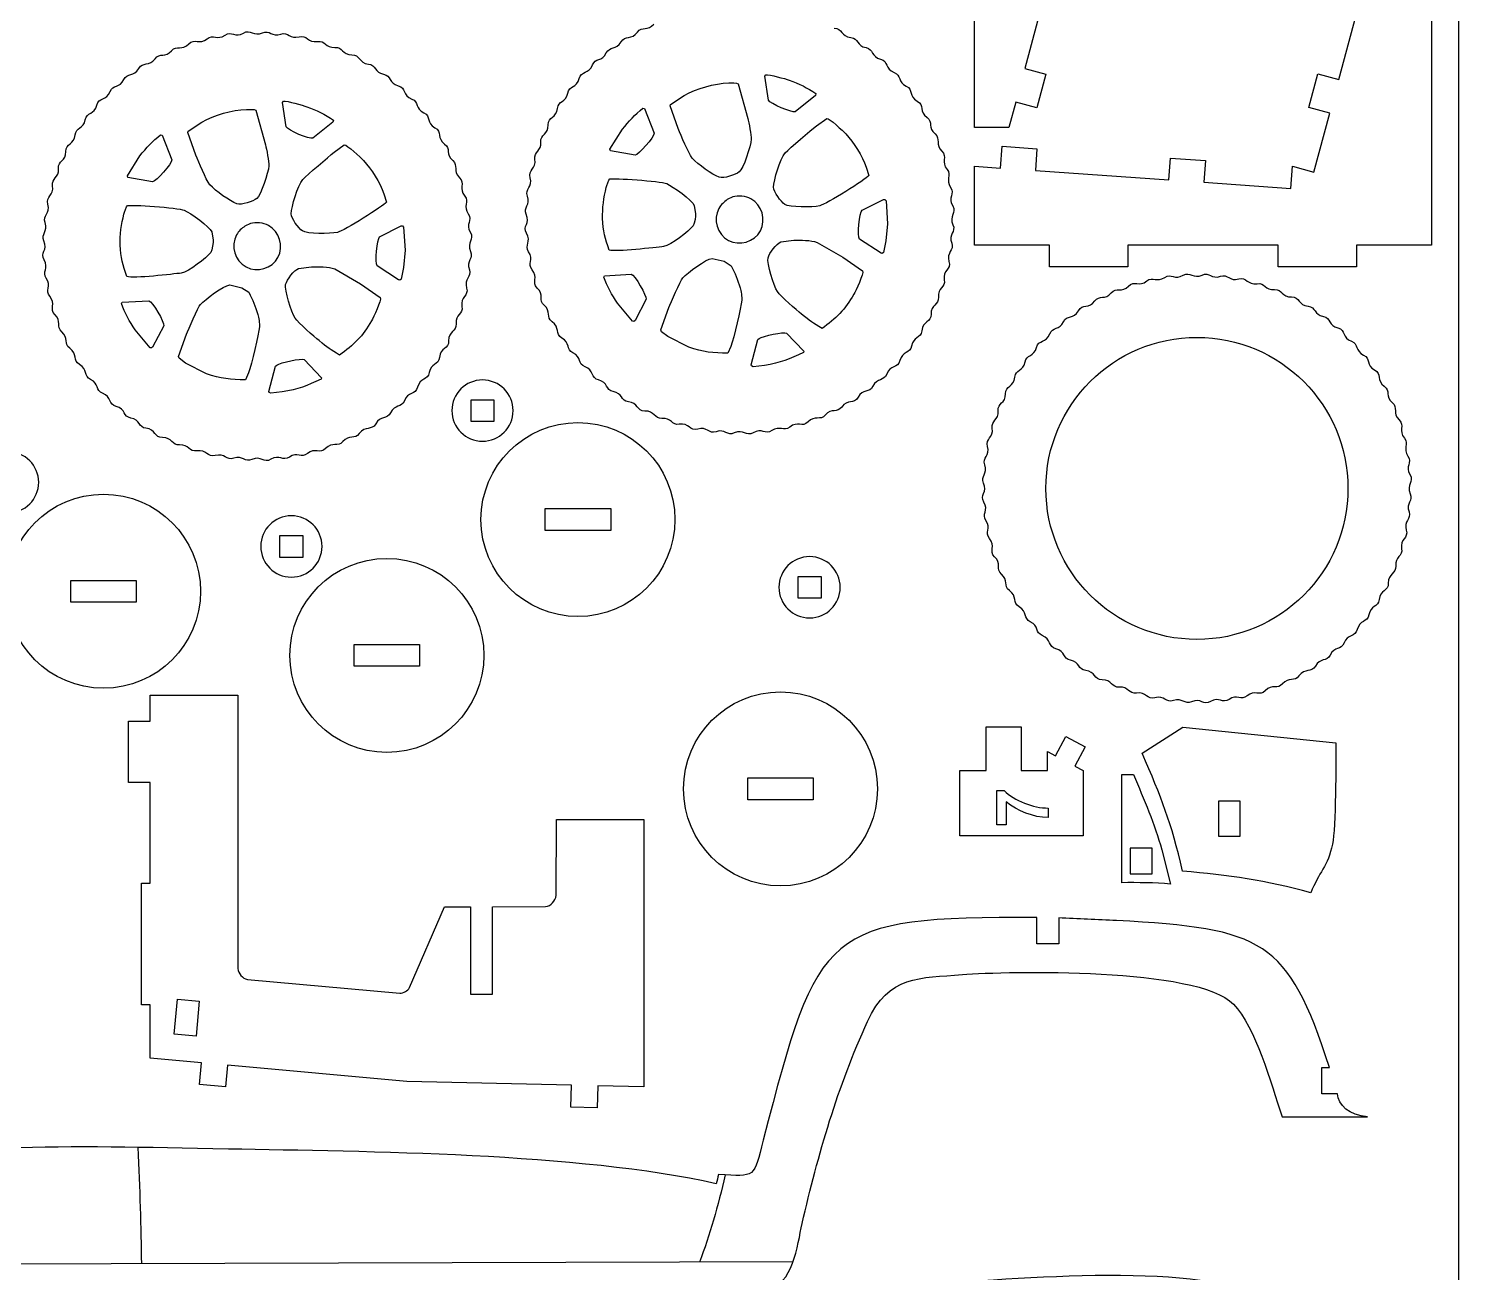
# Model space of a CAD drawing. Extents: x 75 to 655, y 14 to 894.
# Drawn here: x 192.3 to 365.4, y 631.8 to 782.4 of the extents above; entities that cross this region are included whole.
import ezdxf

# ---------------------------------------------------------------- set-up
doc = ezdxf.new("R2010")
doc.units = 0
doc.layers.get('0').update_dxf_attribs({"linetype": 'CONTINUOUS'})

msp = doc.modelspace()

# ---------------------------------------------------------------- linework, layer by layer
at = {"color": 5}
msp.add_line((365.374491, 884.077625), (365.374491, 464.077725), dxfattribs=at)
at = {"color": 3}
for p, q in [((306.765491, 770.445825), (306.765491, 816.798525)), ((362.133891, 802.552725), (362.133891, 756.199925)), ((318.002291, 796.739225), (312.873191, 777.597625)), ((350.897491, 776.259325), (356.026191, 795.400825)), ((312.873191, 777.597625), (315.427391, 776.913625)), ((315.427391, 776.913625), (314.332291, 772.826625)), ((347.248291, 772.856825), (348.342991, 776.943825)), ((348.342991, 776.943825), (350.897491, 776.259325)), ((311.777991, 773.511025), (310.956791, 770.445825)), ((314.332291, 772.826625), (311.777991, 773.511025)), ((349.802391, 772.172325), (347.248291, 772.856825)), ((347.885991, 765.020125), (349.802391, 772.172325)), ((310.956791, 770.445825), (306.765491, 770.445825)), ((309.931091, 765.529425), (310.115391, 768.167125)), ((310.115391, 768.167125), (314.336091, 767.871925)), ((314.336091, 767.871925), (314.151791, 765.234225)), ((306.765491, 756.199925), (306.765491, 765.750525)), ((306.765491, 765.750525), (309.931091, 765.529425)), ((314.151791, 765.234225), (330.332691, 764.102625)), ((330.332691, 764.102625), (330.517391, 766.740725)), ((330.517391, 766.740725), (334.738091, 766.445525)), ((334.738091, 766.445525), (334.553391, 763.807425)), ((345.105391, 763.069625), (345.292891, 765.750525)), ((345.292891, 765.750525), (347.885991, 765.020125)), ((334.553391, 763.807425), (345.105391, 763.069625)), ((315.847491, 756.199925), (306.765491, 756.199925)), ((315.847491, 753.555525), (315.847491, 756.199925)), ((343.531891, 756.199925), (325.367491, 756.199925)), ((325.367491, 756.199925), (325.367491, 753.555525)), ((343.531891, 753.555525), (343.531891, 756.199925)), ((362.133891, 756.199925), (353.051891, 756.199925)), ((353.051891, 756.199925), (353.051891, 753.555525)), ((325.367491, 753.555525), (315.847491, 753.555525)), ((353.051891, 753.555525), (343.531891, 753.555525)), ((206.996391, 698.563525), (206.996391, 701.736825)), ((206.996391, 701.736825), (217.573991, 701.736825)), ((217.573991, 701.736825), (217.581791, 668.630325)), ((204.352091, 691.159225), (204.352091, 698.563525)), ((204.352091, 698.563525), (206.996391, 698.563525)), ((308.212391, 692.601825), (308.212391, 697.898325)), ((308.212391, 697.898325), (312.442891, 697.898025)), ((312.442891, 697.898025), (312.442591, 692.601825)), ((327.083907, 694.716126), (331.995707, 697.828026)), ((331.995707, 697.828026), (350.552807, 695.933026)), ((316.604991, 694.375825), (317.850691, 696.708125)), ((317.850691, 696.708125), (320.182791, 695.462425)), ((315.615591, 692.601825), (315.615591, 694.904325)), ((315.615591, 694.904325), (316.604991, 694.375825)), ((320.182791, 695.462425), (318.936991, 693.130425)), ((305.004591, 684.669325), (305.003591, 692.602225)), ((305.003591, 692.602225), (308.212391, 692.601825)), ((312.442591, 692.601825), (315.615591, 692.601825)), ((318.936991, 693.130425), (319.926491, 692.601825)), ((319.926491, 692.601825), (319.926491, 684.669025)), ((206.996391, 691.159225), (204.352091, 691.159225)), ((206.996391, 678.968425), (206.996391, 691.159225)), ((324.631807, 679.017126), (324.631807, 692.098426)), ((324.631807, 692.098426), (326.032307, 692.098426)), ((256.152891, 677.487325), (256.157091, 686.678125)), ((256.157091, 686.678125), (266.742091, 686.678125)), ((266.742091, 686.678125), (266.742091, 654.295925)), ((319.926491, 684.669025), (305.004591, 684.669325)), ((329.451307, 683.007926), (330.510307, 678.855726)), ((205.938491, 664.227425), (205.938491, 678.968425)), ((205.938491, 678.968425), (206.996391, 678.968425)), ((238.383491, 666.310225), (242.608291, 676.102225)), ((242.608291, 676.102225), (245.781691, 676.102225)), ((245.781691, 676.102225), (245.781691, 665.524325)), ((248.426091, 676.102225), (254.847191, 676.123625)), ((248.426091, 665.524325), (248.426091, 676.102225)), ((218.743191, 667.300725), (237.222691, 665.623325)), ((245.781691, 665.524325), (248.426091, 665.524325)), ((206.996391, 664.227425), (205.938491, 664.227425)), ((206.996391, 657.772925), (206.996391, 664.227425)), ((213.185191, 657.209925), (206.996391, 657.772925)), ((212.945491, 654.573625), (213.185191, 657.209925)), ((216.345591, 656.922525), (216.105791, 654.286125)), ((238.072091, 654.946725), (216.345591, 656.922525)), ((216.105791, 654.286125), (212.945491, 654.573625)), ((257.988191, 654.494625), (238.072091, 654.946725)), ((257.928191, 651.850625), (257.988191, 654.494625)), ((261.160891, 654.422725), (261.100891, 651.778625)), ((266.742091, 654.295925), (261.160891, 654.422725)), ((261.100891, 651.778625), (257.928191, 651.850625))]:
    msp.add_line(p, q, dxfattribs=at)
at = {"color": 7}
for p, q in [((278.167391, 775.746725), (279.342091, 771.546725)), ((281.404891, 776.667025), (281.518291, 776.836925)), ((281.836591, 773.740125), (281.404891, 776.667025)), ((269.989491, 773.206925), (271.616691, 774.307325)), ((287.515391, 774.316125), (285.090091, 772.356425)), ((287.578591, 774.554025), (287.515391, 774.316125)), ((219.764991, 772.531825), (220.939691, 768.331825)), ((223.002491, 773.452125), (223.115891, 773.622025)), ((223.434191, 770.525225), (223.002491, 773.452125)), ((266.640291, 772.784025), (266.839991, 772.732725)), ((266.839991, 772.732725), (268.004291, 769.745025)), ((269.951591, 773.047925), (269.989491, 773.206925)), ((270.913691, 770.312625), (269.951591, 773.047925)), ((211.587091, 769.992025), (213.214291, 771.092425)), ((229.112991, 771.101225), (226.687691, 769.141525)), ((229.176191, 771.339125), (229.112991, 771.101225)), ((287.651591, 770.659325), (288.886391, 771.544225)), ((208.237891, 769.569125), (208.437591, 769.517825)), ((208.437591, 769.517825), (209.601891, 766.530125)), ((211.549191, 769.833025), (211.587091, 769.992025)), ((212.511291, 767.097725), (211.549191, 769.833025)), ((262.643491, 767.818425), (264.148191, 770.224225)), ((204.241091, 764.603525), (205.745791, 767.009325)), ((229.249191, 767.444425), (230.483991, 768.329325)), ((262.694691, 767.620825), (262.643491, 767.818425)), ((265.682791, 767.078125), (262.694691, 767.620825)), ((293.677791, 765.642225), (293.975791, 764.619425)), ((204.292291, 764.405925), (204.241091, 764.603525)), ((207.280391, 763.863225), (204.292291, 764.405925)), ((235.275391, 762.427325), (235.573391, 761.404525)), ((277.527091, 762.028725), (276.846591, 761.724125)), ((293.164291, 760.435625), (295.771191, 761.735325)), ((295.771191, 761.735325), (295.941091, 761.741325)), ((295.941091, 761.741325), (296.069891, 761.579125)), ((272.840991, 761.014025), (272.998291, 760.004525)), ((296.069891, 761.579125), (296.254491, 758.792625)), ((219.124691, 758.813825), (218.444191, 758.509225)), ((234.761891, 757.220725), (237.368791, 758.520425)), ((237.368791, 758.520425), (237.538691, 758.526425)), ((237.538691, 758.526425), (237.667491, 758.364225)), ((237.667491, 758.364225), (237.852091, 755.577725)), ((296.254491, 758.792625), (296.065291, 756.708025)), ((214.438591, 757.799125), (214.595891, 756.789625)), ((283.343091, 756.590425), (284.906791, 756.791225)), ((287.721091, 756.529325), (290.833291, 754.744225)), ((295.466891, 755.212825), (292.853691, 756.913725)), ((296.065291, 756.708025), (295.767691, 755.294225)), ((237.852091, 755.577725), (237.662891, 753.493125)), ((295.594891, 755.179425), (295.466891, 755.212825)), ((295.767691, 755.294225), (295.594891, 755.179425)), ((224.940791, 753.375525), (226.504391, 753.576325)), ((229.318691, 753.314425), (232.430891, 751.529325)), ((237.064491, 751.997925), (234.451291, 753.698825)), ((237.662891, 753.493125), (237.365291, 752.079325)), ((275.005991, 754.590125), (276.460791, 754.266525)), ((276.460791, 754.266525), (277.319291, 753.703525)), ((290.833291, 754.744225), (293.238691, 753.075525)), ((216.603591, 751.375225), (218.058391, 751.051625)), ((232.430891, 751.529325), (234.836291, 749.860625)), ((237.192591, 751.964525), (237.064491, 751.997925)), ((237.365291, 752.079325), (237.192591, 751.964525)), ((261.895891, 752.330425), (262.006791, 752.504225)), ((262.006791, 752.504225), (265.207891, 752.688125)), ((218.058391, 751.051625), (218.916891, 750.488625)), ((267.026791, 749.656525), (265.681391, 747.072525)), ((203.493591, 749.115525), (203.604391, 749.289325)), ((203.604391, 749.289325), (206.805491, 749.473225)), ((265.383791, 746.994525), (263.560991, 749.169025)), ((268.825591, 745.933125), (269.780691, 748.640025)), ((208.624391, 746.441625), (207.278991, 743.857625)), ((265.547991, 746.967925), (265.383791, 746.994525)), ((265.681391, 747.072525), (265.547991, 746.967925)), ((206.981391, 743.779625), (205.158591, 745.954125)), ((210.423191, 742.718225), (211.378291, 745.425125)), ((268.875091, 745.724025), (268.825591, 745.933125)), ((269.671891, 745.142025), (268.875091, 745.724025)), ((272.204291, 743.853525), (269.671891, 745.142025)), ((279.748591, 741.701225), (280.565691, 744.758025)), ((280.565691, 744.758025), (280.703291, 744.894625)), ((284.011391, 745.550925), (286.109591, 743.355825)), ((207.145591, 743.753025), (206.981391, 743.779625)), ((207.278991, 743.857625), (207.145591, 743.753025)), ((210.472691, 742.509125), (210.423191, 742.718225)), ((277.284591, 743.939125), (276.924791, 743.124225)), ((286.109591, 743.355825), (286.065791, 743.196825)), ((211.269491, 741.927125), (210.472691, 742.509125)), ((213.801891, 740.638625), (211.269491, 741.927125)), ((221.346191, 738.486325), (222.163291, 741.543125)), ((222.163291, 741.543125), (222.300891, 741.679725)), ((225.608991, 742.336025), (227.707191, 740.140925)), ((279.783691, 741.577325), (279.748591, 741.701225)), ((279.972191, 741.484325), (279.783691, 741.577325)), ((281.362791, 741.640125), (279.972191, 741.484325)), ((218.882191, 740.724225), (218.522391, 739.909325)), ((227.707191, 740.140925), (227.663391, 739.981925)), ((221.381291, 738.362425), (221.346191, 738.486325)), ((221.569791, 738.269425), (221.381291, 738.362425)), ((222.960391, 738.425225), (221.569791, 738.269425)), ((254.807391, 721.658025), (254.807391, 724.302325)), ((254.807391, 724.302325), (262.740591, 724.302325)), ((262.740591, 724.302325), (262.740591, 721.658025)), ((262.740591, 721.658025), (254.807391, 721.658025)), ((197.365291, 712.974525), (197.365291, 715.618825)), ((197.365291, 715.618825), (205.298591, 715.618825)), ((205.298591, 715.618825), (205.298591, 712.974525)), ((205.298591, 712.974525), (197.365291, 712.974525)), ((231.670891, 705.213325), (231.670891, 707.857725)), ((231.670891, 707.857725), (239.604091, 707.857725)), ((239.604091, 707.857725), (239.604091, 705.213325)), ((239.604091, 705.213325), (231.670891, 705.213325)), ((279.329595, 689.05313), (279.329595, 691.69753)), ((279.329595, 691.69753), (287.262895, 691.69753)), ((287.262895, 691.69753), (287.262895, 689.05313)), ((287.262895, 689.05313), (279.329595, 689.05313)), ((338.966107, 688.867826), (336.322107, 688.867826)), ((336.322107, 688.867826), (336.322107, 684.637626)), ((338.966107, 684.637626), (338.966107, 688.867826)), ((336.322107, 684.637626), (338.966107, 684.637626)), ((325.649307, 683.206226), (325.649307, 680.085626)), ((328.293107, 683.206226), (325.649307, 683.206226)), ((328.293107, 680.085626), (328.293107, 683.206226)), ((325.649307, 680.085626), (328.293107, 680.085626)), ((209.900891, 660.692225), (210.284191, 664.905825)), ((210.284191, 664.905825), (212.917691, 664.666525)), ((212.917691, 664.666525), (212.534391, 660.452825)), ((212.534391, 660.452825), (209.900891, 660.692225))]:
    msp.add_line(p, q, dxfattribs=at)
at = {"color": 1}
for p, q in [((309.489291, 686.041025), (309.489291, 690.167725)), ((309.489291, 690.167725), (310.367491, 690.167725)), ((310.604391, 688.786525), (310.604391, 686.041025)), ((315.696991, 688.051825), (315.696991, 686.892925)), ((310.604391, 686.041025), (309.489291, 686.041025)), ((284.816791, 633.123725), (156.231991, 632.721525))]:
    msp.add_line(p, q, dxfattribs=at)
at = {"color": 3}
for points in [[(265.984991, 781.982825), (266.530891, 782.750725), (267.220291, 782.070925), (267.971991, 782.956825)], [(289.808791, 782.467525), (290.805391, 782.490625), (290.610391, 781.452925), (291.813991, 781.340525)], [(211.660091, 780.570325), (212.348491, 781.292925), (212.943891, 780.419725), (213.875891, 781.192625)], [(213.875891, 781.192625), (214.602191, 781.794825), (215.091091, 780.958425), (216.048291, 781.620425)], [(216.048291, 781.620425), (216.830091, 782.161125), (217.266991, 781.261225), (218.281991, 781.879525)], [(218.281991, 781.879525), (219.135191, 782.399225), (219.481691, 781.400625), (220.582391, 781.906525)], [(220.582391, 781.906525), (221.436191, 782.299025), (221.700891, 781.366625), (222.790891, 781.757425)], [(222.790891, 781.757425), (223.686291, 782.078325), (223.876091, 781.096025), (225.017191, 781.430225)], [(225.017191, 781.430225), (225.974391, 781.710525), (226.054291, 780.657125), (227.246091, 780.860625)], [(227.246091, 780.860625), (228.177791, 781.019625), (228.180191, 780.047225), (229.340091, 780.144525)], [(262.200191, 779.464425), (262.606891, 780.327025), (263.434991, 779.761825), (264.005691, 780.807325)], [(264.005691, 780.807325), (264.483591, 781.682925), (265.283291, 780.995725), (265.984991, 781.982825)], [(291.813991, 781.340525), (292.755791, 781.252525), (292.504991, 780.313425), (293.650791, 780.107125)], [(207.582591, 778.767925), (208.128491, 779.535825), (208.817891, 778.856025), (209.569591, 779.741925)], [(209.569591, 779.741925), (210.185291, 780.467625), (210.839191, 779.708725), (211.660091, 780.570325)], [(229.340091, 780.144525), (230.287291, 780.224025), (230.218591, 779.225025), (231.406391, 779.252625)], [(231.406391, 779.252625), (232.402991, 779.275725), (232.207991, 778.238025), (233.411691, 778.125625)], [(260.533291, 778.008825), (260.861591, 778.896425), (261.703591, 778.410925), (262.200191, 779.464425)], [(293.650791, 780.107125), (294.589291, 779.938125), (294.257191, 778.991525), (295.414891, 778.710825)], [(203.797791, 776.249525), (204.204491, 777.112125), (205.032591, 776.546925), (205.603291, 777.592425)], [(205.603291, 777.592425), (206.081191, 778.468025), (206.880891, 777.780825), (207.582591, 778.767925)], [(233.411691, 778.125625), (234.353491, 778.037625), (234.102591, 777.098525), (235.248391, 776.892225)], [(258.925791, 776.362725), (259.160791, 777.333825), (260.113691, 776.874125), (260.533291, 778.008825)], [(295.414891, 778.710825), (296.386291, 778.475425), (295.925191, 777.523925), (297.061091, 777.103325)], [(202.130891, 774.793925), (202.459191, 775.681525), (203.301191, 775.196025), (203.797791, 776.249525)], [(235.248391, 776.892225), (236.186891, 776.723225), (235.854791, 775.776625), (237.012491, 775.495925)], [(257.529591, 774.598925), (257.698591, 775.537125), (258.645791, 775.205625), (258.925791, 776.362725)], [(297.061091, 777.103325), (297.948591, 776.774625), (297.463191, 775.932525), (298.516591, 775.436125)], [(200.523391, 773.147825), (200.758391, 774.118925), (201.711291, 773.659225), (202.130891, 774.793925)], [(237.012491, 775.495925), (237.983991, 775.260525), (237.522791, 774.309025), (238.658691, 773.888425)], [(238.658691, 773.888425), (239.546191, 773.559725), (239.060791, 772.717625), (240.114191, 772.221225)], [(256.296091, 772.762125), (256.384191, 773.704225), (257.323091, 773.452625), (257.529591, 774.598925)], [(298.516591, 775.436125), (299.379191, 775.029525), (298.813391, 774.201525), (299.859591, 773.630925)], [(199.127191, 771.384025), (199.296191, 772.322225), (200.243391, 771.990725), (200.523391, 773.147825)], [(240.114191, 772.221225), (240.976891, 771.814625), (240.410991, 770.986625), (241.457191, 770.416025)], [(255.168691, 770.756925), (255.146091, 771.753125), (256.183591, 771.558125), (256.296091, 772.762125)], [(299.859591, 773.630925), (300.734591, 773.153625), (300.048591, 772.352825), (301.034991, 771.651325)], [(197.893691, 769.547225), (197.981791, 770.489325), (198.920791, 770.237725), (199.127191, 771.384025)], [(241.457191, 770.416025), (242.332191, 769.938725), (241.646191, 769.137925), (242.632591, 768.436425)], [(254.277191, 768.690225), (254.197691, 769.636125), (255.195691, 769.569225), (255.168691, 770.756925)], [(301.034991, 771.651325), (301.803291, 771.104925), (301.122391, 770.417625), (302.009391, 769.664325)], [(196.766291, 767.542025), (196.743691, 768.538225), (197.781191, 768.343225), (197.893691, 769.547225)], [(253.561191, 766.596225), (253.402091, 767.528925), (254.374191, 767.529025), (254.277191, 768.690225)], [(302.009391, 769.664325), (302.735291, 769.047725), (301.975791, 768.395325), (302.837391, 767.573725)], [(195.874791, 765.475325), (195.795291, 766.421225), (196.793291, 766.354325), (196.766291, 767.542025)], [(242.632591, 768.436425), (243.400891, 767.890025), (242.719991, 767.202725), (243.606991, 766.449425)], [(302.837391, 767.573725), (303.560191, 766.884525), (302.686191, 766.291025), (303.459691, 765.358325)], [(195.158791, 763.381325), (194.999691, 764.314025), (195.971791, 764.314125), (195.874791, 765.475325)], [(243.606991, 766.449425), (244.332891, 765.832825), (243.573391, 765.180425), (244.434991, 764.358825)], [(252.991491, 764.368125), (252.711891, 765.325425), (253.764591, 765.403825), (253.561191, 766.596225)], [(303.459691, 765.358325), (304.061591, 764.632525), (303.225291, 764.143225), (303.887591, 763.186025)], [(244.434991, 764.358825), (245.157791, 763.669625), (244.283791, 763.076125), (245.057291, 762.143425)], [(252.664391, 762.141425), (252.343491, 763.035025), (253.324591, 763.227925), (252.991491, 764.368125)], [(194.589091, 761.153225), (194.309491, 762.110525), (195.362191, 762.188925), (195.158791, 763.381325)], [(245.057291, 762.143425), (245.659191, 761.417625), (244.822891, 760.928325), (245.485191, 759.971125)], [(252.515191, 759.932325), (252.122191, 760.787325), (253.055991, 761.050825), (252.664391, 762.141425)], [(303.887591, 763.186025), (304.428591, 762.404125), (303.527891, 761.968925), (304.146591, 760.952225)], [(194.261991, 758.926525), (193.941091, 759.820125), (194.922191, 760.013025), (194.589091, 761.153225)], [(304.146591, 760.952225), (304.665691, 760.099225), (303.667891, 759.751625), (304.173691, 758.651825)], [(194.112791, 756.717425), (193.719791, 757.572425), (194.653591, 757.835925), (194.261991, 758.926525)], [(245.485191, 759.971125), (246.026191, 759.189225), (245.125491, 758.754025), (245.744191, 757.737325)], [(252.541891, 757.632625), (252.022691, 758.485225), (253.020991, 758.831725), (252.515191, 759.932325)], [(304.173691, 758.651825), (304.566091, 757.798525), (303.633591, 757.532325), (304.024391, 756.442725)], [(194.139491, 754.417725), (193.620291, 755.270325), (194.618591, 755.616825), (194.112791, 756.717425)], [(245.744191, 757.737325), (246.263291, 756.884325), (245.265491, 756.536725), (245.771291, 755.436925)], [(252.801291, 755.398525), (252.260391, 756.180725), (253.160891, 756.616225), (252.541891, 757.632625)], [(245.771291, 755.436925), (246.163691, 754.583625), (245.231191, 754.317425), (245.621991, 753.227825)], [(253.229191, 753.226125), (252.626891, 753.951825), (253.463591, 754.440625), (252.801291, 755.398525)], [(304.024391, 756.442725), (304.345091, 755.548825), (303.364191, 755.357025), (303.697291, 754.216325)], [(194.398891, 752.183625), (193.857991, 752.965825), (194.758491, 753.401325), (194.139491, 754.417725)], [(245.621991, 753.227825), (245.942691, 752.333925), (244.961791, 752.142125), (245.294891, 751.001425)], [(253.851391, 751.010725), (253.128591, 751.699325), (254.002591, 752.294125), (253.229191, 753.226125)], [(303.697291, 754.216325), (303.977091, 753.258425), (302.924091, 753.180925), (303.127691, 751.988225)], [(332.054725, 752.553725), (332.907225, 753.072825), (333.255525, 752.075125), (334.354825, 752.580425)], [(194.826791, 750.011225), (194.224491, 750.736925), (195.061291, 751.225725), (194.398891, 752.183625)], [(303.127691, 751.988225), (303.286791, 751.056025), (302.314691, 751.055825), (302.411691, 749.893825)], [(325.432925, 751.244125), (326.122725, 751.967725), (326.716425, 751.093225), (327.648325, 751.866525)], [(327.648325, 751.866525), (328.374425, 752.469025), (328.863725, 751.632325), (329.820725, 752.294325)], [(329.820725, 752.294325), (330.602725, 752.835325), (331.038425, 751.934925), (332.054725, 752.553725)], [(334.354825, 752.580425), (335.209525, 752.973325), (335.474725, 752.040025), (336.563625, 752.431225)], [(336.563625, 752.431225), (337.459225, 752.752925), (337.648925, 751.769925), (338.790025, 752.104125)], [(338.790025, 752.104125), (339.747625, 752.384625), (339.824725, 751.331325), (341.018525, 751.534825)], [(341.018525, 751.534825), (341.950125, 751.693625), (341.953225, 750.721125), (343.112525, 750.818425)], [(195.448991, 747.795825), (194.726191, 748.484425), (195.600191, 749.079225), (194.826791, 750.011225)], [(245.294891, 751.001425), (245.574691, 750.043525), (244.521691, 749.966025), (244.725291, 748.773325)], [(254.679391, 748.920125), (253.953791, 749.536325), (254.713691, 750.189125), (253.851391, 751.010725)], [(302.411691, 749.893825), (302.490591, 748.947825), (301.492991, 749.014925), (301.520091, 747.827425)], [(321.355325, 749.441825), (321.901525, 750.210325), (322.590025, 749.529425), (323.342425, 750.416125)], [(323.342425, 750.416125), (323.958225, 751.142025), (324.611525, 750.382625), (325.432925, 751.244125)], [(343.112525, 750.818425), (344.060225, 750.897925), (343.990525, 749.899925), (345.178725, 749.926825)], [(345.178725, 749.926825), (346.176125, 749.949525), (345.979225, 748.912325), (347.184425, 748.799825)], [(244.725291, 748.773325), (244.884391, 747.841125), (243.912291, 747.840925), (244.009291, 746.678925)], [(255.653891, 746.932825), (254.885591, 747.479625), (255.566691, 748.166725), (254.679391, 748.920125)], [(317.570525, 746.923725), (317.976625, 747.785925), (318.805725, 747.221125), (319.375725, 748.266325)], [(319.375725, 748.266325), (319.853025, 749.141325), (320.654625, 748.455825), (321.355325, 749.441825)], [(347.184425, 748.799825), (348.125725, 748.711925), (347.875425, 747.772425), (349.021125, 747.566125)], [(196.276991, 745.705225), (195.551391, 746.321425), (196.311291, 746.974225), (195.448991, 747.795825)], [(244.009291, 746.678925), (244.088191, 745.732925), (243.090591, 745.800025), (243.117691, 744.612525)], [(256.829291, 744.953625), (255.954091, 745.430825), (256.641491, 746.229925), (255.653891, 746.932825)], [(301.520091, 747.827425), (301.542791, 746.831325), (300.505591, 747.027425), (300.392691, 745.822625)], [(315.903325, 745.468225), (316.231425, 746.354925), (317.074325, 745.870125), (317.570525, 746.923725)], [(349.021125, 747.566125), (349.959525, 747.397125), (349.627525, 746.450625), (350.785225, 746.169825)], [(350.785225, 746.169825), (351.756425, 745.934225), (351.296425, 744.982025), (352.431425, 744.562225)], [(197.251491, 743.717925), (196.483191, 744.264725), (197.164291, 744.951825), (196.276991, 745.705225)], [(243.117691, 744.612525), (243.140391, 743.616425), (242.103191, 743.812525), (241.990291, 742.607725)], [(258.172191, 743.148025), (257.309691, 743.554225), (257.874391, 744.383725), (256.829291, 744.953625)], [(300.392691, 745.822625), (300.304391, 744.880225), (299.365391, 745.131425), (299.158991, 743.985525)], [(314.295825, 743.821625), (314.531325, 744.793125), (315.483125, 744.332425), (315.903325, 745.468225)], [(315.431225, 726.751325), (315.431225, 736.848825), (323.617225, 745.034725), (333.714525, 745.034725)], [(333.714525, 745.034725), (343.812025, 745.034725), (351.997925, 736.848825), (351.997925, 726.751325)], [(352.431425, 744.562225), (353.318625, 744.234025), (352.832425, 743.391925), (353.886925, 742.895325)], [(198.426891, 741.738725), (197.551691, 742.215925), (198.239091, 743.015025), (197.251491, 743.717925)], [(259.627791, 741.481225), (258.740191, 741.809525), (259.226191, 742.651625), (258.172191, 743.148025)], [(299.158991, 743.985525), (298.989891, 743.046725), (298.043991, 743.379625), (297.763091, 742.221425)], [(312.899925, 742.057925), (313.069425, 742.996925), (314.015025, 742.663825), (314.295825, 743.821625)], [(353.886925, 742.895325), (354.749125, 742.489325), (354.184525, 741.660025), (355.229525, 741.089825)], [(199.769791, 739.933125), (198.907291, 740.339325), (199.471991, 741.168825), (198.426891, 741.738725)], [(241.990291, 742.607725), (241.901991, 741.665325), (240.962991, 741.916525), (240.756591, 740.770625)], [(261.273591, 739.873625), (260.303191, 740.108925), (260.763391, 741.061025), (259.627791, 741.481225)], [(297.763091, 742.221425), (297.527691, 741.250925), (296.575491, 741.710825), (296.155491, 740.575625)], [(311.666125, 740.221225), (311.754525, 741.162625), (312.693125, 740.912125), (312.899925, 742.057925)], [(355.229525, 741.089825), (356.104925, 740.612325), (355.418225, 739.812625), (356.405325, 739.110625)], [(201.225391, 738.266325), (200.337791, 738.594625), (200.823791, 739.436725), (199.769791, 739.933125)], [(240.756591, 740.770625), (240.587491, 739.831825), (239.641591, 740.164725), (239.360691, 739.006525)], [(247.213991, 739.877425), (245.165591, 739.877425), (243.505091, 738.216925), (243.505091, 736.168425)], [(250.922991, 736.168425), (250.922991, 738.216925), (249.262791, 739.877425), (247.213991, 739.877425)], [(263.037691, 738.477325), (262.099191, 738.646825), (262.431491, 739.592725), (261.273591, 739.873625)], [(296.155491, 740.575625), (295.827391, 739.688625), (294.983691, 740.172725), (294.488191, 739.120025)], [(310.539125, 738.215925), (310.516425, 739.212525), (311.553025, 739.016125), (311.666125, 740.221225)], [(202.871191, 736.658725), (201.900791, 736.894025), (202.360991, 737.846125), (201.225391, 738.266325)], [(239.360691, 739.006525), (239.125291, 738.036025), (238.173091, 738.495925), (237.753091, 737.360725)], [(264.874491, 737.244025), (263.932891, 737.332325), (264.184291, 738.270325), (263.037691, 738.477325)], [(292.683091, 737.777125), (292.206091, 736.902925), (291.405491, 737.588225), (290.703491, 736.601625)], [(294.488191, 739.120025), (294.082191, 738.257425), (293.253791, 738.823025), (292.683091, 737.777125)], [(309.647225, 736.149325), (309.567825, 737.095425), (310.566225, 737.028725), (310.539125, 738.215925)], [(356.405325, 739.110625), (357.173225, 738.564625), (356.492725, 737.875425), (357.379325, 737.123325)], [(204.635291, 735.262425), (203.696791, 735.431925), (204.029191, 736.377825), (202.871191, 736.658725)], [(236.085791, 735.905125), (235.679791, 735.042525), (234.851491, 735.608125), (234.280691, 734.562225)], [(237.753091, 737.360725), (237.424991, 736.473725), (236.581291, 736.957825), (236.085791, 735.905125)], [(243.505091, 736.168425), (243.505091, 734.120025), (245.165591, 732.459825), (247.213991, 732.459825)], [(247.213991, 732.459825), (249.262791, 732.459825), (250.922991, 734.120025), (250.922991, 736.168425)], [(266.879691, 736.116625), (265.883891, 736.093825), (266.078991, 737.131025), (264.874491, 737.244025)], [(268.945991, 735.225025), (267.999491, 735.145525), (268.067791, 736.143725), (266.879691, 736.116625)], [(290.703491, 736.601625), (290.156791, 735.833325), (289.469691, 736.514325), (288.716491, 735.627325)], [(308.931225, 734.055325), (308.772525, 734.987525), (309.744225, 734.988625), (309.647225, 736.149325)], [(357.379325, 737.123325), (358.105525, 736.507225), (357.345625, 735.854225), (358.207325, 735.032725)], [(206.472091, 734.029125), (205.530491, 734.117425), (205.781891, 735.055425), (204.635291, 735.262425)], [(208.477291, 732.901725), (207.481491, 732.878925), (207.676591, 733.916125), (206.472091, 734.029125)], [(234.280691, 734.562225), (233.803691, 733.688025), (233.003091, 734.373325), (232.301091, 733.386725)], [(247.032891, 722.980125), (247.032891, 729.464825), (252.289791, 734.721225), (258.774091, 734.721225)], [(258.774091, 734.721225), (265.258391, 734.721225), (270.515191, 729.464825), (270.515191, 722.980125)], [(271.040691, 734.509025), (270.108291, 734.349925), (270.107091, 735.322425), (268.945991, 735.225025)], [(273.268891, 733.939025), (272.311791, 733.659425), (272.232991, 734.712425), (271.040691, 734.509025)], [(275.495291, 733.612225), (274.600591, 733.291225), (274.410091, 734.272325), (273.268891, 733.939025)], [(282.238191, 733.749125), (281.456391, 733.208225), (281.020991, 734.108525), (280.004491, 733.490025)], [(284.410491, 734.176925), (283.684691, 733.575125), (283.195291, 734.411225), (282.238191, 733.749125)], [(286.625991, 734.799325), (285.936991, 734.076225), (285.343691, 734.950725), (284.410491, 734.176925)], [(288.716491, 735.627325), (288.099891, 734.901125), (287.447191, 735.661225), (286.625991, 734.799325)], [(308.361525, 731.827125), (308.081925, 732.784525), (309.134325, 732.861425), (308.931225, 734.055325)], [(358.207325, 735.032725), (358.930425, 734.343425), (358.056925, 733.748325), (358.829725, 732.817225)], [(210.543591, 732.010125), (209.597091, 731.930625), (209.665391, 732.928825), (208.477291, 732.901725)], [(230.314091, 732.412425), (229.697491, 731.686225), (229.044891, 732.446325), (228.223591, 731.584425)], [(232.301091, 733.386725), (231.754391, 732.618425), (231.067291, 733.299425), (230.314091, 732.412425)], [(277.703991, 733.463125), (276.849791, 733.070425), (276.585491, 734.003325), (275.495291, 733.612225)], [(280.004491, 733.490025), (279.151291, 732.970925), (278.803991, 733.968725), (277.703991, 733.463125)], [(358.829725, 732.817225), (359.432025, 732.091625), (358.595725, 731.601925), (359.257525, 730.645025)], [(193.480891, 727.484925), (193.480891, 729.533425), (191.820691, 731.193925), (189.771891, 731.193925)], [(212.638291, 731.294125), (211.705891, 731.135025), (211.704691, 732.107525), (210.543591, 732.010125)], [(214.866491, 730.724125), (213.909391, 730.444525), (213.830591, 731.497525), (212.638291, 731.294125)], [(217.092891, 730.397325), (216.198191, 730.076325), (216.007691, 731.057425), (214.866491, 730.724125)], [(219.301691, 730.248225), (218.447391, 729.855525), (218.183091, 730.788425), (217.092891, 730.397325)], [(221.602091, 730.275125), (220.748891, 729.756025), (220.401591, 730.753825), (219.301691, 730.248225)], [(223.835791, 730.534225), (223.053991, 729.993325), (222.618591, 730.893625), (221.602091, 730.275125)], [(226.008091, 730.962025), (225.282291, 730.360225), (224.792891, 731.196325), (223.835791, 730.534225)], [(228.223591, 731.584425), (227.534591, 730.861325), (226.941291, 731.735825), (226.008091, 730.962025)], [(308.034825, 729.600425), (307.713325, 730.495325), (308.695225, 730.685025), (308.361525, 731.827125)], [(359.257525, 730.645025), (359.798525, 729.862825), (358.898125, 729.426725), (359.516625, 728.411325)], [(307.885525, 727.391625), (307.492325, 728.245925), (308.425925, 728.511425), (308.034825, 729.600425)], [(189.771891, 723.776325), (191.820691, 723.776325), (193.480891, 725.436525), (193.480891, 727.484925)], [(307.912225, 725.091525), (307.393225, 725.944925), (308.391525, 726.292125), (307.885525, 727.391625)], [(359.516625, 728.411325), (360.036225, 727.558025), (359.037625, 727.211425), (359.543625, 726.110825)], [(189.590791, 714.296625), (189.590791, 720.781325), (194.847691, 726.037725), (201.331991, 726.037725)], [(201.331991, 726.037725), (207.816291, 726.037725), (213.073091, 720.781325), (213.073091, 714.296625)], [(333.714525, 708.468025), (323.617225, 708.468025), (315.431225, 716.654025), (315.431225, 726.751325)], [(351.997925, 726.751325), (351.997925, 716.654025), (343.812025, 708.468025), (333.714525, 708.468025)], [(359.543625, 726.110825), (359.936225, 725.256725), (359.003325, 724.990225), (359.394425, 723.901625)], [(308.171625, 722.857825), (307.630525, 723.639725), (308.531025, 724.074125), (307.912225, 725.091525)], [(359.394425, 723.901625), (359.715525, 723.007725), (358.734425, 722.816525), (359.067625, 721.675325)], [(224.077491, 723.432725), (222.029091, 723.432725), (220.368591, 721.772225), (220.368591, 719.723825)], [(227.786491, 719.723825), (227.786491, 721.772225), (226.126291, 723.432725), (224.077491, 723.432725)], [(258.774091, 711.239025), (252.289791, 711.239025), (247.032891, 716.495925), (247.032891, 722.980125)], [(270.515191, 722.980125), (270.515191, 716.495925), (265.258391, 711.239025), (258.774091, 711.239025)], [(308.599525, 720.685125), (307.997025, 721.411325), (308.833625, 721.901425), (308.171625, 722.857825)], [(309.221425, 718.469625), (308.499225, 719.158225), (309.372625, 719.753425), (308.599525, 720.685125)], [(359.067625, 721.675325), (359.347325, 720.717825), (358.294525, 720.641225), (358.498025, 719.447525)], [(220.368591, 719.723825), (220.368591, 717.675425), (222.029091, 716.015225), (224.077491, 716.015225)], [(224.077491, 716.015225), (226.126291, 716.015225), (227.786491, 717.675425), (227.786491, 719.723825)], [(286.817531, 718.486857), (284.769231, 718.486857), (283.108631, 716.826357), (283.108631, 714.777957)], [(290.526531, 714.777957), (290.526531, 716.826357), (288.866331, 718.486857), (286.817531, 718.486857)], [(310.049425, 716.379125), (309.324225, 716.994525), (310.083525, 717.647625), (309.221425, 718.469625)], [(358.498025, 719.447525), (358.656925, 718.515725), (357.684425, 718.513325), (357.781625, 717.353125)], [(223.896391, 706.535525), (223.896391, 713.020125), (229.153291, 718.276625), (235.637591, 718.276625)], [(235.637591, 718.276625), (242.121891, 718.276625), (247.378691, 713.020125), (247.378691, 706.535525)], [(357.781625, 717.353125), (357.861025, 716.406725), (356.863525, 716.473625), (356.890025, 715.286825)], [(311.023825, 714.392125), (310.255625, 714.938325), (310.937425, 715.625425), (310.049425, 716.379125)], [(356.890025, 715.286825), (356.912425, 714.289125), (355.875525, 714.486325), (355.763025, 713.281625)], [(201.331991, 702.555525), (194.847691, 702.555525), (189.590791, 707.812425), (189.590791, 714.296625)], [(213.073091, 714.296625), (213.073091, 707.812425), (207.816291, 702.555525), (201.331991, 702.555525)], [(283.108631, 714.777957), (283.108631, 712.729557), (284.769231, 711.069357), (286.817531, 711.069357)], [(286.817531, 711.069357), (288.866331, 711.069357), (290.526531, 712.729557), (290.526531, 714.777957)], [(312.199625, 712.412525), (311.324425, 712.889825), (312.010925, 713.690525), (311.023825, 714.392125)], [(355.763025, 713.281625), (355.675025, 712.339825), (354.736425, 712.591625), (354.529325, 711.444525)], [(313.542225, 710.607325), (312.679525, 711.013525), (313.245625, 711.842125), (312.199625, 712.412525)], [(314.997825, 708.940425), (314.109425, 709.269525), (314.596325, 710.111125), (313.542225, 710.607325)], [(354.529325, 711.444525), (354.359925, 710.506325), (353.413525, 710.837625), (353.133125, 709.680725)], [(316.643925, 707.332925), (315.672125, 707.569025), (316.133725, 708.519725), (314.997825, 708.940425)], [(353.133125, 709.680725), (352.897525, 708.708825), (351.946425, 709.171125), (351.525825, 708.034625)], [(235.637591, 694.794425), (229.153291, 694.794425), (223.896391, 700.051225), (223.896391, 706.535525)], [(247.378691, 706.535525), (247.378691, 700.051225), (242.121891, 694.794425), (235.637591, 694.794425)], [(318.408025, 705.936725), (317.469425, 706.105625), (317.801925, 707.051725), (316.643925, 707.332925)], [(349.858625, 706.578925), (349.451925, 705.716325), (348.623625, 706.281925), (348.053025, 705.236425)], [(351.525825, 708.034625), (351.197725, 707.147725), (350.355925, 707.633625), (349.858625, 706.578925)], [(320.244825, 704.702925), (319.303125, 704.791325), (319.553425, 705.730525), (318.408025, 705.936725)], [(322.250025, 703.575825), (321.252325, 703.553625), (321.450125, 704.589725), (320.244825, 704.702925)], [(348.053025, 705.236425), (347.575225, 704.360825), (346.775725, 705.048025), (346.073825, 704.060525)], [(324.316425, 702.684025), (323.369825, 702.605125), (323.436925, 703.602325), (322.250025, 703.575825)], [(344.086525, 703.086525), (343.470025, 702.360525), (342.818525, 703.120625), (341.995925, 702.258225)], [(346.073825, 704.060525), (345.528225, 703.292925), (344.839525, 703.973625), (344.086525, 703.086525)], [(271.555095, 690.37533), (271.555095, 696.85993), (276.811995, 702.11643), (283.296295, 702.11643)], [(283.296295, 702.11643), (289.780595, 702.11643), (295.037395, 696.85993), (295.037395, 690.37533)], [(326.410725, 701.967925), (325.478125, 701.809425), (325.478225, 702.780825), (324.316425, 702.684025)], [(328.638825, 701.398325), (327.681225, 701.118125), (327.605425, 702.171025), (326.410725, 701.967925)], [(330.865225, 701.071525), (329.970925, 700.750325), (329.779325, 701.732125), (328.638825, 701.398325)], [(333.074025, 700.922325), (332.219525, 700.529525), (331.954525, 701.462625), (330.865225, 701.071525)], [(335.374525, 700.949425), (334.520725, 700.429525), (334.174825, 701.428325), (333.074025, 700.922325)], [(337.608225, 701.208425), (336.825925, 700.667325), (336.389825, 701.567725), (335.374525, 700.949425)], [(339.780525, 701.636325), (339.054725, 701.033925), (338.564825, 701.870125), (337.608225, 701.208425)], [(341.995925, 702.258225), (341.307425, 701.536325), (340.711525, 702.408925), (339.780525, 701.636325)], [(350.552807, 695.933026), (350.552807, 693.763526), (350.523407, 685.586026), (350.133807, 683.687526)], [(331.978507, 680.394426), (330.606907, 686.388026), (329.413507, 689.298026), (327.083907, 694.716126)], [(326.032307, 692.098426), (327.303907, 689.103526), (328.608007, 686.101326), (329.451307, 683.007926)], [(283.296295, 678.63423), (276.811995, 678.63423), (271.555095, 683.89103), (271.555095, 690.37533)], [(295.037395, 690.37533), (295.037395, 683.89103), (289.780595, 678.63423), (283.296295, 678.63423)], [(350.133807, 683.687526), (349.589407, 681.035726), (348.472407, 680.220326), (347.496407, 677.805526)], [(347.496407, 677.805526), (342.128207, 679.241426), (337.526007, 679.993626), (331.978507, 680.394426)], [(330.510307, 678.855726), (328.626507, 679.017826), (326.526507, 679.039626), (324.631807, 679.017126)], [(254.847191, 676.123625), (255.519991, 676.204125), (256.014891, 676.777625), (256.152891, 677.487325)], [(314.335391, 674.788325), (288.554791, 674.919325), (287.839791, 673.540525), (281.214191, 647.857225)], [(314.335391, 671.608225), (314.335391, 672.668225), (314.335391, 673.728325), (314.335391, 674.788325)], [(323.986291, 674.440125), (321.650491, 674.542625), (319.314691, 674.645025), (316.978991, 674.747425)], [(316.978991, 674.747425), (316.978991, 673.701025), (316.978991, 672.654625), (316.978991, 671.608225)], [(349.752691, 656.637425), (344.760491, 672.198725), (341.693691, 673.458625), (323.986291, 674.440125)], [(316.978991, 671.608225), (316.097791, 671.608225), (315.216591, 671.608225), (314.335391, 671.608225)], [(217.581791, 668.630325), (217.640491, 668.030825), (218.175291, 667.422125), (218.743191, 667.300725)], [(305.321991, 667.888525), (310.684691, 668.326725), (333.838091, 668.807725), (338.130791, 664.319125)], [(293.824091, 662.200525), (296.415991, 667.853125), (300.131791, 667.464425), (305.321991, 667.888525)], [(237.222691, 665.623325), (237.621091, 665.634325), (238.183091, 665.965325), (238.383491, 666.310225)], [(338.130791, 664.319125), (340.876191, 661.448225), (342.587391, 654.894725), (344.045091, 650.684125)], [(285.917991, 637.741525), (287.839191, 646.096125), (290.244491, 654.393625), (293.824091, 662.200525)], [(348.856391, 653.465225), (348.856391, 654.522625), (348.856391, 655.580025), (348.856391, 656.637425)], [(348.856391, 656.637425), (349.155191, 656.637425), (349.453891, 656.637425), (349.752691, 656.637425)], [(350.755791, 653.465225), (350.122591, 653.465225), (349.489591, 653.465225), (348.856391, 653.465225)], [(354.382691, 650.684125), (352.188391, 650.803725), (350.755791, 652.127125), (350.755791, 653.465225)], [(344.045091, 650.684125), (347.491091, 650.684125), (350.936791, 650.684125), (354.382691, 650.684125)], [(216.481191, 646.775325), (195.826791, 647.184525), (183.109491, 647.590125), (164.101291, 643.805825)], [(281.214191, 647.857225), (280.042691, 643.316425), (280.330891, 643.370825), (275.789991, 643.686625)], [(275.510791, 642.566525), (258.824391, 646.321125), (233.043791, 646.447225), (216.481191, 646.775325)], [(275.789991, 643.686625), (275.696991, 643.313225), (275.603891, 642.939925), (275.510791, 642.566525)], [(281.674191, 629.953025), (284.804891, 630.138425), (285.332391, 635.140725), (285.917991, 637.741525)], [(298.545591, 630.020125), (307.165491, 630.935625), (333.017791, 633.182325), (339.573891, 629.294925)]]:
    msp.add_open_spline(points, degree=3, dxfattribs=at)
at = {"color": 7}
for points in [[(271.616691, 774.307325), (273.204291, 775.194525), (275.226691, 775.782125), (277.043391, 775.837625)], [(277.043391, 775.837625), (277.230891, 775.843225), (278.076091, 775.886825), (278.167391, 775.746725)], [(281.518291, 776.836925), (281.938791, 776.902225), (283.870691, 776.341325), (284.354291, 776.171725)], [(284.354291, 776.171725), (285.516491, 775.763525), (286.562091, 775.239125), (287.578591, 774.554025)], [(213.214291, 771.092425), (214.801891, 771.979625), (216.824391, 772.567225), (218.641091, 772.622725)], [(218.641091, 772.622725), (218.828491, 772.628325), (219.673691, 772.671925), (219.764991, 772.531825)], [(223.115891, 773.622025), (223.536391, 773.687325), (225.468291, 773.126425), (225.951891, 772.956825)], [(225.951891, 772.956825), (227.114091, 772.548625), (228.159691, 772.024225), (229.176191, 771.339125)], [(264.148191, 770.224225), (264.893191, 771.199925), (265.704891, 772.011525), (266.640291, 772.784025)], [(285.090091, 772.356425), (284.683191, 772.176325), (282.010791, 773.336425), (281.836591, 773.740125)], [(226.687691, 769.141525), (226.280791, 768.961425), (223.608391, 770.121525), (223.434191, 770.525225)], [(279.342091, 771.546725), (279.442091, 771.079525), (279.791091, 769.455425), (279.753791, 769.033525)], [(283.869591, 767.356225), (284.442791, 768.000625), (286.931691, 770.052525), (287.651591, 770.659325)], [(288.886391, 771.544225), (289.174191, 771.617625), (290.908091, 769.992125), (291.215891, 769.659025)], [(205.745791, 767.009325), (206.490891, 767.985025), (207.302491, 768.796625), (208.237891, 769.569125)], [(268.004291, 769.745025), (268.051591, 769.297925), (266.082991, 767.113225), (265.682791, 767.078125)], [(272.611091, 766.712825), (272.098291, 767.444925), (271.265391, 769.397625), (270.913691, 770.312625)], [(279.753791, 769.033525), (279.673491, 768.123425), (278.809691, 765.485725), (278.281091, 765.058225)], [(291.215891, 769.659025), (292.210591, 768.581125), (293.191991, 767.022425), (293.677791, 765.642225)], [(214.208691, 763.497925), (213.695891, 764.230025), (212.862991, 766.182725), (212.511291, 767.097725)], [(220.939691, 768.331825), (221.039791, 767.864625), (221.388691, 766.240525), (221.351391, 765.818625)], [(225.467191, 764.141325), (226.040391, 764.785725), (228.529291, 766.837625), (229.249191, 767.444425)], [(230.483991, 768.329325), (230.771791, 768.402725), (232.505691, 766.777225), (232.813591, 766.444125)], [(282.458291, 763.211325), (282.477491, 764.042425), (283.213291, 766.618725), (283.869591, 767.356225)], [(209.601891, 766.530125), (209.649291, 766.083025), (207.680591, 763.898325), (207.280391, 763.863225)], [(221.351391, 765.818625), (221.271091, 764.908525), (220.407291, 762.270825), (219.878691, 761.843325)], [(232.813591, 766.444125), (233.808191, 765.366225), (234.789591, 763.807525), (235.275391, 762.427325)], [(275.888291, 764.416225), (274.991491, 764.730725), (273.338691, 765.969025), (272.611091, 766.712825)], [(217.485891, 761.201325), (216.589091, 761.515825), (214.936391, 762.754125), (214.208691, 763.497925)], [(224.055891, 759.996425), (224.075091, 760.827525), (224.810891, 763.403825), (225.467191, 764.141325)], [(262.206891, 763.167825), (262.263091, 763.364625), (262.453991, 764.149525), (262.640391, 764.208725)], [(262.640391, 764.208725), (263.007891, 764.325725), (268.733291, 763.976125), (269.515291, 763.642925)], [(269.515291, 763.642925), (270.262891, 763.325025), (272.614991, 761.652525), (272.840991, 761.014025)], [(278.281091, 765.058225), (277.851491, 764.710725), (276.417991, 764.230225), (275.888291, 764.416225)], [(293.975791, 764.619425), (293.661991, 764.160025), (288.829191, 761.142525), (288.044391, 760.962025)], [(219.878691, 761.843325), (219.449091, 761.495825), (218.015591, 761.015325), (217.485891, 761.201325)], [(261.763991, 759.414925), (261.717591, 760.593225), (261.882291, 762.035125), (262.206891, 763.167825)], [(276.846591, 761.724125), (276.465691, 761.414125), (276.093291, 761.134425), (275.831491, 760.649725)], [(279.701491, 761.805125), (279.099591, 762.130525), (278.183091, 762.224625), (277.527091, 762.028725)], [(280.857091, 757.935125), (281.586391, 759.285325), (281.051891, 761.075825), (279.701491, 761.805125)], [(283.808891, 761.134125), (283.345191, 761.435525), (282.445291, 762.650025), (282.458291, 763.211325)], [(203.804491, 759.952925), (203.860691, 760.149725), (204.051591, 760.934625), (204.237991, 760.993825)], [(204.237991, 760.993825), (204.605491, 761.110825), (210.330891, 760.761225), (211.112991, 760.428025)], [(211.112991, 760.428025), (211.860491, 760.110125), (214.212591, 758.437625), (214.438591, 757.799125)], [(225.406491, 757.919225), (224.942791, 758.220625), (224.042891, 759.435125), (224.055891, 759.996425)], [(235.573391, 761.404525), (235.259591, 760.945125), (230.426791, 757.927625), (229.641991, 757.747125)], [(272.998291, 760.004525), (273.004891, 759.780325), (272.944891, 758.844525), (272.712191, 758.539825)], [(275.831491, 760.649725), (275.102091, 759.299425), (275.636991, 757.508725), (276.987291, 756.779225)], [(288.044391, 760.962025), (287.153491, 760.757125), (284.378191, 760.763725), (283.808891, 761.134125)], [(292.853691, 756.913725), (292.553191, 757.248925), (292.859691, 760.167425), (293.164291, 760.435625)], [(203.361591, 756.200025), (203.315191, 757.378325), (203.479891, 758.820225), (203.804491, 759.952925)], [(218.444191, 758.509225), (218.063291, 758.199225), (217.690991, 757.919525), (217.429091, 757.434825)], [(221.299091, 758.590225), (220.697191, 758.915625), (219.780691, 759.009725), (219.124691, 758.813825)], [(222.454691, 754.720225), (223.183991, 756.070425), (222.649491, 757.860925), (221.299091, 758.590225)], [(262.566991, 755.605525), (262.077691, 756.966725), (261.821491, 757.935425), (261.763991, 759.414925)], [(272.712191, 758.539825), (272.188891, 757.853725), (270.068491, 756.211725), (269.134491, 756.016225)], [(214.595891, 756.789625), (214.602491, 756.565425), (214.542491, 755.629625), (214.309791, 755.324925)], [(217.429091, 757.434825), (216.699691, 756.084525), (217.234591, 754.293825), (218.584891, 753.564325)], [(229.641991, 757.747125), (228.751091, 757.542225), (225.975791, 757.548825), (225.406491, 757.919225)], [(234.451291, 753.698825), (234.150791, 754.034025), (234.457291, 756.952525), (234.761891, 757.220725)], [(276.987291, 756.779225), (278.337291, 756.050325), (280.127991, 756.584825), (280.857091, 757.935125)], [(281.784691, 754.664525), (281.923391, 755.204025), (282.819791, 756.419925), (283.343091, 756.590425)], [(284.906791, 756.791225), (285.664891, 756.793325), (287.026091, 756.834025), (287.721091, 756.529325)], [(204.164591, 752.390625), (203.675291, 753.751825), (203.419091, 754.720525), (203.361591, 756.200025)], [(214.309791, 755.324925), (213.786491, 754.638825), (211.666091, 752.996825), (210.732091, 752.801325)], [(269.134491, 756.016225), (268.214391, 755.925225), (263.301091, 755.343325), (262.566991, 755.605525)], [(218.584891, 753.564325), (219.934891, 752.835425), (221.725591, 753.369925), (222.454691, 754.720225)], [(223.382291, 751.449625), (223.520991, 751.989125), (224.417391, 753.205025), (224.940791, 753.375525)], [(226.504391, 753.576325), (227.262491, 753.578425), (228.623691, 753.619125), (229.318691, 753.314425)], [(271.478091, 752.239825), (271.992991, 752.831325), (274.309591, 754.572225), (275.005991, 754.590125)], [(277.319291, 753.703525), (277.781191, 752.812325), (278.146991, 752.011725), (278.403591, 751.027525)], [(282.929991, 750.582825), (282.490591, 751.277425), (281.614791, 754.003225), (281.784691, 754.664525)], [(293.238691, 753.075525), (293.429291, 752.782125), (292.385391, 750.618625), (292.181191, 750.254325)], [(210.732091, 752.801325), (209.811991, 752.710325), (204.898691, 752.128425), (204.164591, 752.390625)], [(213.075691, 749.024925), (213.590591, 749.616425), (215.907191, 751.357325), (216.603591, 751.375225)], [(224.527591, 747.367925), (224.088191, 748.062525), (223.212391, 750.788325), (223.382291, 751.449625)], [(263.560991, 749.169025), (262.879391, 750.154925), (262.335391, 751.218825), (261.895891, 752.330425)], [(265.207891, 752.688125), (265.673391, 752.589825), (267.115891, 750.053825), (267.026791, 749.656525)], [(269.780691, 748.640025), (269.996191, 749.178925), (271.174091, 751.890625), (271.478091, 752.239825)], [(218.916891, 750.488625), (219.378791, 749.597425), (219.744591, 748.796825), (220.001191, 747.812625)], [(234.836291, 749.860625), (235.026891, 749.567225), (233.982991, 747.403725), (233.778791, 747.039425)], [(278.403591, 751.027525), (278.498391, 750.664225), (278.655191, 749.903325), (278.614091, 749.520625)], [(285.829191, 747.855925), (285.282691, 748.312325), (283.288991, 750.014925), (282.929991, 750.582825)], [(292.181191, 750.254325), (291.161891, 748.436825), (289.976891, 747.289425), (288.322291, 746.093625)], [(205.158591, 745.954125), (204.476991, 746.940025), (203.932991, 748.003925), (203.493591, 749.115525)], [(206.805491, 749.473225), (207.270991, 749.374925), (208.713491, 746.838925), (208.624391, 746.441625)], [(211.378291, 745.425125), (211.593791, 745.964025), (212.771691, 748.675725), (213.075691, 749.024925)], [(278.614091, 749.520625), (278.524991, 748.695925), (277.654191, 744.944425), (277.284591, 743.939125)], [(220.211691, 746.305725), (220.122591, 745.481025), (219.251791, 741.729525), (218.882191, 740.724225)], [(220.001191, 747.812625), (220.095991, 747.449325), (220.252791, 746.688425), (220.211691, 746.305725)], [(227.426891, 744.641025), (226.880291, 745.097425), (224.886591, 746.800025), (224.527591, 747.367925)], [(233.778791, 747.039425), (232.759491, 745.221925), (231.574491, 744.074525), (229.919891, 742.878725)], [(288.322291, 746.093625), (287.182991, 746.814825), (286.887091, 746.972525), (285.829191, 747.855925)], [(229.919891, 742.878725), (228.780591, 743.599925), (228.484691, 743.757625), (227.426891, 744.641025)], [(280.703291, 744.894625), (281.145191, 745.183625), (283.726891, 745.776825), (284.011391, 745.550925)], [(276.924791, 743.124225), (275.193391, 743.108725), (273.862691, 743.242125), (272.204291, 743.853525)], [(286.065791, 743.196825), (284.377791, 742.401825), (283.296391, 741.945225), (281.362791, 741.640125)], [(222.300891, 741.679725), (222.742791, 741.968725), (225.324491, 742.561925), (225.608991, 742.336025)], [(218.522391, 739.909325), (216.790991, 739.893825), (215.460291, 740.027225), (213.801891, 740.638625)], [(227.663391, 739.981925), (225.975391, 739.186925), (224.893991, 738.730325), (222.960391, 738.425225)], [(245.824091, 734.846625), (245.824091, 735.728025), (245.824091, 736.609225), (245.824091, 737.491025)], [(245.824091, 737.491025), (246.750691, 737.491025), (247.677691, 737.491025), (248.604291, 737.491025)], [(248.604291, 737.491025), (248.604291, 736.609225), (248.604291, 735.728025), (248.604291, 734.846625)], [(248.604291, 734.846625), (247.677691, 734.846625), (246.750691, 734.846625), (245.824091, 734.846625)], [(222.687591, 718.401925), (222.687591, 719.283325), (222.687591, 720.164625), (222.687591, 721.046325)], [(222.687591, 721.046325), (223.614191, 721.046325), (224.541191, 721.046325), (225.467791, 721.046325)], [(225.467791, 721.046325), (225.467791, 720.164625), (225.467791, 719.283325), (225.467791, 718.401925)], [(225.467791, 718.401925), (224.541191, 718.401925), (223.614191, 718.401925), (222.687591, 718.401925)], [(285.427631, 713.456057), (285.427631, 714.337457), (285.427631, 715.218757), (285.427631, 716.100457)], [(285.427631, 716.100457), (286.354231, 716.100457), (287.281231, 716.100457), (288.207831, 716.100457)], [(288.207831, 716.100457), (288.207831, 715.218757), (288.207831, 714.337457), (288.207831, 713.456057)], [(288.207831, 713.456057), (287.281231, 713.456057), (286.354231, 713.456057), (285.427631, 713.456057)]]:
    msp.add_open_spline(points, degree=3, dxfattribs=at)
at = {"color": 1}
for points in [[(310.367491, 690.167725), (311.564391, 688.949525), (313.958891, 688.042025), (315.696991, 688.051825)], [(315.696991, 686.892925), (313.915291, 686.934525), (312.008091, 687.672725), (310.604391, 688.786525)], [(205.483191, 646.979325), (205.723391, 641.963125), (205.868291, 637.262325), (205.917691, 632.877025)], [(276.604591, 643.630325), (275.738391, 639.859525), (274.704491, 636.345625), (273.502691, 633.088325)]]:
    msp.add_open_spline(points, degree=3, dxfattribs=at)

doc.saveas('drawing.dxf')
